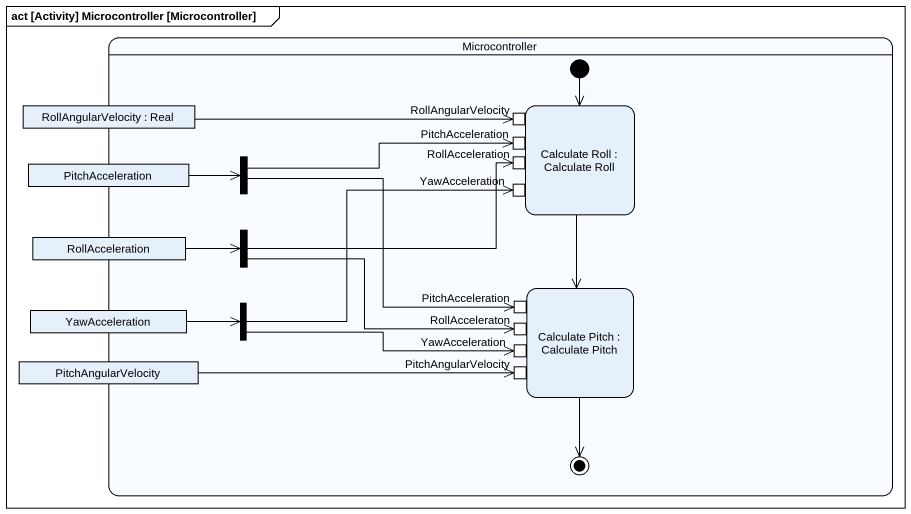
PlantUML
@startuml
mainframe act [Activity] Microcontroller [Microcontroller]
hide empty description
state Microcontroller {
  state "RollAngularVelocity : Real" as RollAngularVelocity <<object>>
  state "Calculate Roll : Calculate Roll" as Calculate_Roll {
    state "RollAngularVelocity" as RollAngularVelocity_2 <<inputPin>>
    state PitchAcceleration <<inputPin>>
    state RollAcceleration <<inputPin>>
    state YawAcceleration <<inputPin>>
  }
  state "PitchAcceleration" as PitchAcceleration_2 <<object>>
  state fork1 <<fork>>
  state "RollAcceleration" as RollAcceleration_2 <<object>>
  state fork2 <<fork>>
  state "Calculate Pitch : Calculate Pitch" as Calculate_Pitch {
    state "PitchAcceleration" as PitchAcceleration_3 <<inputPin>>
    state RollAcceleraton <<inputPin>>
    state "PitchAngularVelocity" as PitchAngularVelocity_2 <<inputPin>>
    state "YawAcceleration" as YawAcceleration_3 <<inputPin>>
  }
  state "YawAcceleration" as YawAcceleration_2 <<object>>
  state fork3 <<fork>>
  state PitchAngularVelocity <<object>>
  [*] --> Calculate_Roll
  Calculate_Pitch --> [*]
}
RollAngularVelocity -right-> RollAngularVelocity_2
Calculate_Roll --> Calculate_Pitch
PitchAcceleration_2 -right-> fork1
fork1 -right-> PitchAcceleration
fork1 -right-> PitchAcceleration_3
RollAcceleration_2 -right-> fork2
fork2 -right-> RollAcceleration
fork2 -right-> RollAcceleraton
YawAcceleration_2 -right-> fork3
fork3 -right-> YawAcceleration
fork3 -right-> YawAcceleration_3
PitchAngularVelocity -right-> PitchAngularVelocity_2
@enduml
